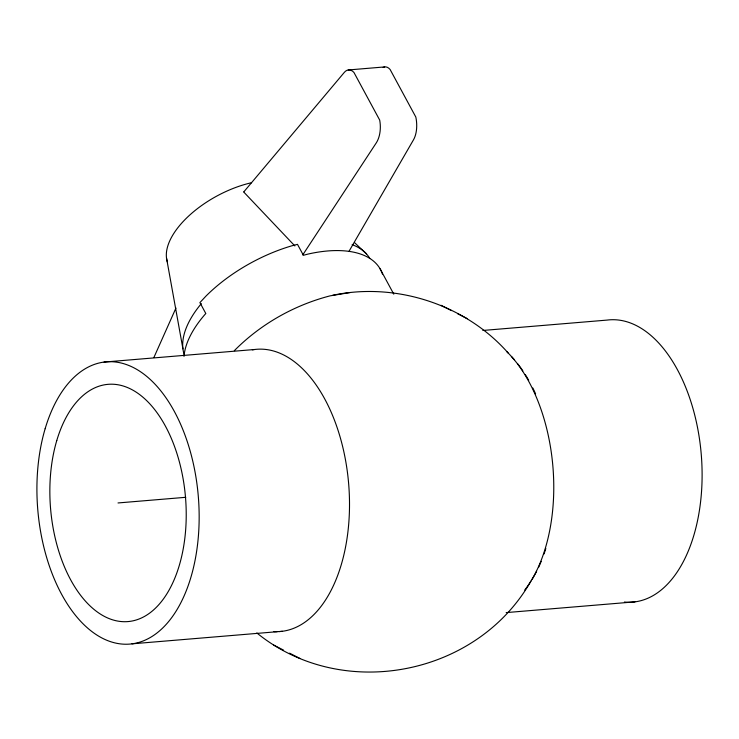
<?xml version="1.0" encoding="UTF-8"?>
<svg xmlns="http://www.w3.org/2000/svg" width="739" height="739" viewBox="0 0 739 739"><rect width="100%" height="100%" fill="white"/><g stroke="black" fill="none" stroke-linecap="round" stroke-linejoin="round"><path stroke-width="1.11" d="M153.878 357.537L175.956 308.034M349.113 251.131L413.48 139.847A22.789 12.452 83.8 0 0 415.826 117.058L390.1 69.475A14.429 7.898 84.1 0 0 383.153 67.461M302.768 254.89L376.225 142.969A22.789 13.45 86.7 0 0 379.698 120.087L353.963 72.496A14.429 8.498 86.4 0 0 344.346 72.357L243.861 191.817M530.916 581.122C476.904 676.176 341.824 702.161 256.83 632.953M234.3 350.702C260.534 324.181 294.002 305.216 330.074 295.859L350.184 292.524M332.698 295.267C395.984 281.919 465.579 304.468 508.312 353.177M348.217 69.974L384.668 66.926M104.042 362.073L254.419 349.519M482.826 330.462L607.015 320.098A141.602 80.533 85.2 0 1 701.634 459.649A141.602 80.533 85.2 0 1 624.409 602.026M118.009 502.954L185.766 497.301M131.985 643.835L282.363 631.282M506.169 612.603L634.958 601.851M441.035 305.281L451.464 310.602M457.524 313.65L467.362 318.675M273.67 645.082L283.517 650.108M289.568 653.156L300.006 658.477M354.757 242.817L366.489 253.93M243.713 191.992L294.861 245.948M380.086 268.82L393.795 294.168M166.497 257.948L182.93 348.854M167.383 261.92A75.332 37.781 -28.4 0 1 251.519 182.718M184.159 354.378A104.661 52.487 -28.4 0 1 201.331 303.627M352.143 244.674A104.661 52.487 -28.4 0 1 369.749 258.391M506.778 351.644A141.602 80.533 85.2 0 1 524.699 590.082M277.107 631.669A141.602 80.533 85.2 0 1 273.929 631.614M252.332 349.852A141.602 80.533 85.2 0 1 348.383 480.766A141.602 80.533 85.2 0 1 279.213 631.586M511.406 356.447A139.366 79.267 85.2 0 1 514.353 359.717M517.863 363.994A139.366 79.267 85.2 0 1 522.852 370.867M525.244 374.516A139.366 79.267 85.2 0 1 528.699 380.28M532.801 387.975A139.366 79.267 85.2 0 1 535.599 393.85M545.835 548.504A139.366 79.267 85.2 0 1 544.024 553.982M541.216 561.335A139.366 79.267 85.2 0 1 538.583 567.33M536.606 571.339A139.366 79.267 85.2 0 1 532.163 579.237M183.993 356.392A109.797 55.065 -28.4 0 1 204.999 314.417L205.821 313.53L199.909 302.602L205.95 296.117A109.797 55.065 -28.4 0 1 291.822 245.819L297.484 244.35L303.396 255.278L308.015 254.077A109.797 55.065 -28.4 0 1 382.46 274.086M45.153 428.694A141.602 80.533 85.2 0 0 123.552 644.168A141.602 80.533 85.2 0 0 185.323 436.001A141.602 80.533 85.2 0 0 45.153 428.694M56.774 440.527A119.034 67.692 85.2 0 0 122.674 621.656A119.034 67.692 85.2 0 0 174.598 446.679A119.034 67.692 85.2 0 0 56.774 440.527"/></g></svg>
